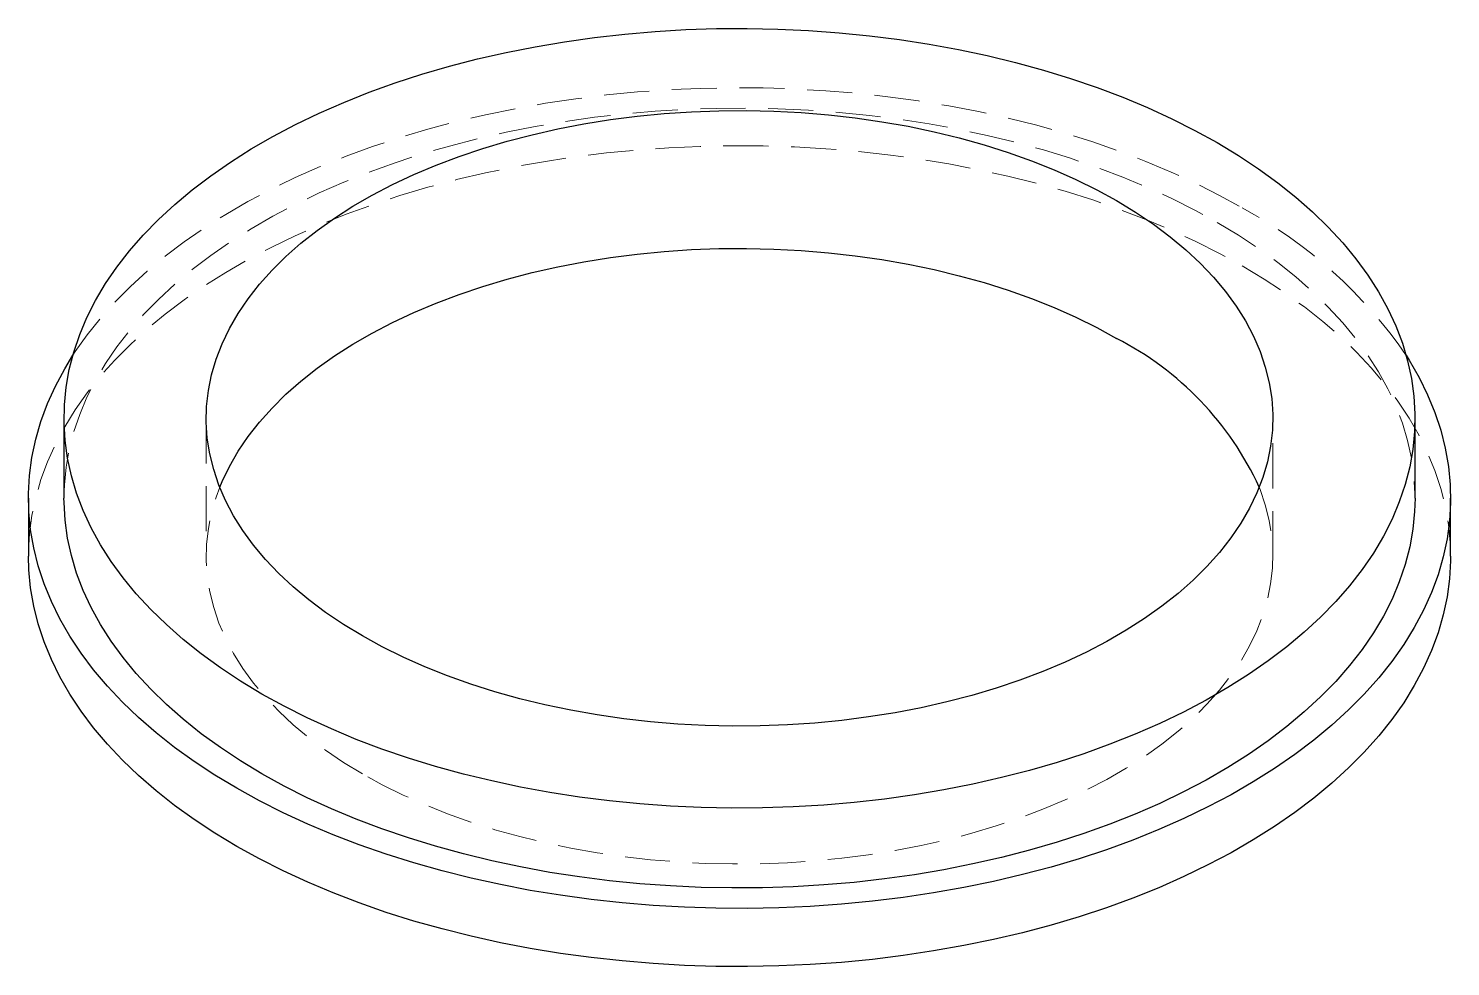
# Model space of a CAD drawing. Header units: millimetres. Extents: x 358 to 475, y 225 to 369.
# Drawn here: x 434.75 to 474.75, y 335.4 to 361.79 of the extents above.
import ezdxf

# ---------------------------------------------------------------- set-up
doc = ezdxf.new("R2010")
doc.units = ezdxf.units.MM
doc.linetypes.add('HIDDEN', pattern=[1.905, 1.27, -0.635])

msp = doc.modelspace()

# ---------------------------------------------------------------- linework, layer by layer
at = {"color": 7, "linetype": 'Continuous', "lineweight": 25}
for p, q in [((435.755, 350.819), (435.755, 348.574)), ((473.755, 348.574), (473.755, 350.819)), ((434.755, 348.574), (434.755, 346.941)), ((474.755, 346.941), (474.755, 348.574))]:
    msp.add_line(p, q, dxfattribs=at)
at = {"color": 7, "linetype": 'HIDDEN', "lineweight": 18}
for p, q in [((439.755, 350.819), (439.755, 346.941)), ((469.755, 346.941), (469.755, 350.819))]:
    msp.add_line(p, q, dxfattribs=at)
at = {"color": 7, "linetype": 'Continuous', "lineweight": 25, "flags": 128}
for points in [[(441.32, 343.063), (440.722, 343.424), (440.154, 343.801), (439.616, 344.192), (439.109, 344.596), (438.634, 345.014), (438.193, 345.444), (437.787, 345.884), (437.415, 346.335), (437.08, 346.795), (436.781, 347.264), (436.519, 347.74), (436.295, 348.222), (436.11, 348.71), (435.963, 349.202), (435.855, 349.698), (435.786, 350.195), (435.756, 350.694), (435.766, 351.194), (435.815, 351.692), (435.904, 352.189), (436.031, 352.683), (436.198, 353.173), (436.402, 353.658), (436.645, 354.137), (436.926, 354.61), (437.243, 355.074), (437.597, 355.53), (437.986, 355.976), (438.41, 356.411), (438.868, 356.835), (439.358, 357.246), (439.881, 357.644), (440.434, 358.028), (441.018, 358.397), (441.629, 358.75), (442.268, 359.086), (442.933, 359.406), (443.622, 359.708), (444.334, 359.991), (445.068, 360.255), (445.822, 360.5), (446.595, 360.725), (447.384, 360.929), (448.189, 361.112), (449.007, 361.274), (449.837, 361.414), (450.678, 361.532), (451.527, 361.628), (452.382, 361.702), (453.243, 361.753), (454.106, 361.781), (454.971, 361.787), (455.836, 361.77), (456.698, 361.73), (457.556, 361.668), (458.409, 361.583), (459.254, 361.476), (460.089, 361.347), (460.914, 361.196), (461.725, 361.023), (462.522, 360.829), (463.304, 360.615), (464.067, 360.38), (464.811, 360.125), (465.535, 359.852), (466.235, 359.559), (466.913, 359.248), (467.565, 358.92), (468.19, 358.575)], [(444.148, 344.696), (443.616, 345.02), (443.114, 345.358), (442.642, 345.711), (442.203, 346.078), (441.797, 346.457), (441.425, 346.848), (441.089, 347.25), (440.789, 347.661), (440.525, 348.08), (440.3, 348.506), (440.113, 348.939), (439.965, 349.377), (439.856, 349.818), (439.786, 350.262), (439.756, 350.708), (439.766, 351.154), (439.816, 351.599), (439.905, 352.042), (440.034, 352.481), (440.202, 352.917), (440.408, 353.346), (440.652, 353.769), (440.934, 354.184), (441.252, 354.591), (441.607, 354.987), (441.996, 355.372), (442.419, 355.745), (442.874, 356.105), (443.361, 356.452), (443.879, 356.783), (444.425, 357.098), (444.999, 357.397), (445.598, 357.678), (446.222, 357.941), (446.868, 358.185), (447.535, 358.41), (448.222, 358.614), (448.926, 358.798), (449.645, 358.961), (450.378, 359.102), (451.122, 359.221), (451.876, 359.318), (452.638, 359.392), (453.405, 359.443), (454.176, 359.472), (454.948, 359.478), (455.72, 359.461), (456.489, 359.421), (457.254, 359.358), (458.012, 359.272), (458.762, 359.164), (459.5, 359.034), (460.227, 358.882), (460.938, 358.709), (461.634, 358.514), (462.311, 358.3), (462.968, 358.065), (463.603, 357.812), (464.215, 357.539), (464.802, 357.249), (465.362, 356.942)], [(468.19, 358.575), (468.788, 358.214), (469.356, 357.838), (469.894, 357.447), (470.401, 357.042), (470.876, 356.625), (471.317, 356.195), (471.723, 355.754), (472.095, 355.303), (472.43, 354.843), (472.729, 354.375), (472.991, 353.899), (473.215, 353.416), (473.4, 352.929), (473.547, 352.436), (473.655, 351.941), (473.724, 351.443), (473.754, 350.944), (473.744, 350.445), (473.695, 349.946), (473.606, 349.45), (473.479, 348.956), (473.312, 348.466), (473.108, 347.98), (472.865, 347.501), (472.584, 347.029), (472.267, 346.564), (471.913, 346.109), (471.524, 345.663), (471.1, 345.227), (470.642, 344.804), (470.152, 344.392), (469.629, 343.995), (469.076, 343.611), (468.492, 343.242), (467.881, 342.889), (467.242, 342.552), (466.577, 342.233), (465.888, 341.931), (465.176, 341.648), (464.442, 341.383), (463.688, 341.139), (462.915, 340.914), (462.126, 340.71), (461.321, 340.527), (460.503, 340.365), (459.673, 340.225), (458.832, 340.106), (457.983, 340.01), (457.128, 339.937), (456.267, 339.886), (455.404, 339.857), (454.539, 339.852), (453.674, 339.869), (452.812, 339.908), (451.954, 339.971), (451.101, 340.056), (450.256, 340.163), (449.421, 340.292), (448.596, 340.443), (447.785, 340.616), (446.988, 340.809), (446.206, 341.024), (445.443, 341.259), (444.699, 341.513), (443.975, 341.787), (443.275, 342.08), (442.597, 342.39), (441.945, 342.718), (441.32, 343.063)], [(465.362, 356.942), (465.894, 356.619), (466.396, 356.28), (466.868, 355.927), (467.307, 355.56), (467.713, 355.181), (468.085, 354.79), (468.421, 354.389), (468.721, 353.978), (468.985, 353.559), (469.21, 353.132), (469.397, 352.7), (469.545, 352.262), (469.654, 351.82), (469.724, 351.376), (469.754, 350.931), (469.744, 350.485), (469.694, 350.04), (469.605, 349.597), (469.476, 349.157), (469.308, 348.722), (469.102, 348.292), (468.858, 347.869), (468.576, 347.454), (468.258, 347.048), (467.903, 346.652), (467.514, 346.266), (467.091, 345.893), (466.636, 345.533), (466.149, 345.187), (465.631, 344.856), (465.085, 344.541), (464.511, 344.242), (463.912, 343.961), (463.288, 343.698), (462.642, 343.454), (461.975, 343.229), (461.288, 343.024), (460.584, 342.841), (459.865, 342.678), (459.132, 342.537), (458.388, 342.418), (457.634, 342.321), (456.872, 342.247), (456.105, 342.195), (455.334, 342.166), (454.562, 342.161), (453.79, 342.178), (453.021, 342.218), (452.256, 342.281), (451.498, 342.367), (450.748, 342.475), (450.01, 342.605), (449.283, 342.757), (448.572, 342.93), (447.876, 343.124), (447.199, 343.339), (446.542, 343.573), (445.907, 343.827), (445.295, 344.099), (444.708, 344.389), (444.148, 344.696)], [(440.136, 348.88), (440.202, 349.038), (440.408, 349.468), (440.652, 349.891), (440.934, 350.306), (441.252, 350.712), (441.607, 351.108), (441.996, 351.494), (442.419, 351.867), (442.874, 352.227), (443.361, 352.573), (443.879, 352.904), (444.425, 353.219), (444.999, 353.518), (445.598, 353.799), (446.222, 354.062), (446.868, 354.306), (447.535, 354.531), (448.222, 354.736), (448.926, 354.919), (449.645, 355.082), (450.378, 355.223), (451.122, 355.342), (451.876, 355.439), (452.638, 355.513), (453.405, 355.565), (454.176, 355.594), (454.948, 355.599), (455.72, 355.582), (456.489, 355.542), (457.254, 355.479), (458.012, 355.393), (458.762, 355.285), (459.5, 355.155), (460.227, 355.003), (460.938, 354.83), (461.634, 354.636), (462.311, 354.421), (462.968, 354.187), (463.603, 353.933), (464.215, 353.661), (464.802, 353.371), (465.362, 353.064)], [(440.613, 340.41), (440.001, 340.779), (439.418, 341.163), (438.866, 341.562), (438.344, 341.975), (437.854, 342.4), (437.398, 342.838), (436.975, 343.287), (436.588, 343.746), (436.235, 344.214), (435.919, 344.692), (435.64, 345.176), (435.399, 345.668), (435.195, 346.165), (435.03, 346.667), (434.903, 347.172), (434.815, 347.681), (434.766, 348.191), (434.756, 348.702), (434.786, 349.212), (434.854, 349.721), (434.961, 350.228), (435.108, 350.732), (435.292, 351.232), (435.515, 351.726), (435.775, 352.214), (436.004, 352.591)], [(473.506, 352.591), (473.591, 352.456), (473.87, 351.971), (474.111, 351.48), (474.315, 350.983), (474.48, 350.481), (474.607, 349.975), (474.695, 349.467), (474.744, 348.957), (474.754, 348.446), (474.724, 347.936), (474.656, 347.426), (474.549, 346.919), (474.402, 346.415), (474.218, 345.916), (473.995, 345.421), (473.735, 344.933), (473.437, 344.452), (473.103, 343.979), (472.733, 343.515), (472.328, 343.061), (471.888, 342.618), (471.415, 342.186), (470.909, 341.767), (470.372, 341.361), (469.804, 340.969), (469.207, 340.592), (468.581, 340.231), (467.928, 339.886), (467.249, 339.558), (466.546, 339.248), (465.82, 338.956), (465.073, 338.683), (464.305, 338.429), (463.518, 338.195), (462.714, 337.982), (461.895, 337.789), (461.061, 337.617), (460.216, 337.467), (459.359, 337.338), (458.494, 337.232), (457.621, 337.147), (456.743, 337.085), (455.861, 337.046), (454.976, 337.029), (454.091, 337.034), (453.208, 337.063), (452.327, 337.113), (451.452, 337.187), (450.582, 337.282), (449.721, 337.4), (448.87, 337.539), (448.03, 337.7), (447.204, 337.883), (446.392, 338.086), (445.596, 338.31), (444.819, 338.554), (444.061, 338.817), (443.324, 339.1), (442.609, 339.401), (441.918, 339.72), (441.252, 340.057), (440.613, 340.41)], [(441.32, 340.818), (440.722, 341.179), (440.154, 341.555), (439.616, 341.946), (439.109, 342.351), (438.634, 342.768), (438.193, 343.198), (437.787, 343.639), (437.415, 344.09), (437.08, 344.55), (436.781, 345.019), (436.519, 345.495), (436.295, 345.977), (436.11, 346.465), (435.963, 346.957), (435.855, 347.452), (435.786, 347.95), (435.756, 348.449), (435.755, 348.574)], [(473.755, 348.574), (473.744, 348.199), (473.695, 347.701), (473.606, 347.204), (473.479, 346.71), (473.312, 346.22), (473.108, 345.735), (472.865, 345.256), (472.584, 344.783), (472.267, 344.319), (471.913, 343.863), (471.524, 343.417), (471.1, 342.982), (470.642, 342.558), (470.152, 342.147), (469.629, 341.749), (469.076, 341.365), (468.492, 340.996), (467.881, 340.643), (467.242, 340.307), (466.577, 339.987), (465.888, 339.685), (465.176, 339.402), (464.442, 339.138), (463.688, 338.893), (462.915, 338.668), (462.126, 338.464), (461.321, 338.281), (460.503, 338.119), (459.673, 337.979), (458.832, 337.861), (457.983, 337.765), (457.128, 337.691), (456.267, 337.64), (455.404, 337.612), (454.539, 337.606), (453.674, 337.623), (452.812, 337.663), (451.954, 337.725), (451.101, 337.81), (450.256, 337.917), (449.421, 338.046), (448.596, 338.198), (447.785, 338.37), (446.988, 338.564), (446.206, 338.778), (445.443, 339.013), (444.699, 339.268), (443.975, 339.541), (443.275, 339.834), (442.597, 340.145), (441.945, 340.473), (441.32, 340.818)], [(440.613, 338.777), (440.001, 339.146), (439.418, 339.53), (438.866, 339.929), (438.344, 340.342), (437.854, 340.767), (437.398, 341.205), (436.975, 341.654), (436.588, 342.113), (436.235, 342.581), (435.919, 343.059), (435.64, 343.543), (435.399, 344.035), (435.195, 344.532), (435.03, 345.034), (434.903, 345.539), (434.815, 346.048), (434.766, 346.558), (434.755, 346.941)], [(474.755, 346.941), (474.754, 346.813), (474.724, 346.302), (474.656, 345.793), (474.549, 345.286), (474.402, 344.782), (474.218, 344.283), (473.995, 343.788), (473.735, 343.3), (473.437, 342.819), (473.103, 342.346), (472.733, 341.882), (472.328, 341.428), (471.888, 340.984), (471.415, 340.553), (470.909, 340.134), (470.372, 339.728), (469.804, 339.336), (469.207, 338.959), (468.581, 338.598), (467.928, 338.253), (467.249, 337.925), (466.546, 337.615), (465.82, 337.323), (465.073, 337.05), (464.305, 336.796), (463.518, 336.562), (462.714, 336.349), (461.895, 336.156), (461.061, 335.984), (460.216, 335.834), (459.359, 335.705), (458.494, 335.599), (457.621, 335.514), (456.743, 335.452), (455.861, 335.413), (454.976, 335.396), (454.091, 335.401), (453.208, 335.43), (452.327, 335.48), (451.452, 335.554), (450.582, 335.649), (449.721, 335.767), (448.87, 335.906), (448.03, 336.067), (447.204, 336.25), (446.392, 336.453), (445.596, 336.677), (444.819, 336.921), (444.061, 337.184), (443.324, 337.467), (442.609, 337.768), (441.918, 338.087), (441.252, 338.424), (440.613, 338.777)]]:
    msp.add_lwpolyline(points, dxfattribs=at)
at = {"color": 7, "linetype": 'HIDDEN', "lineweight": 18, "flags": 128}
for points in [[(436.004, 352.591), (436.073, 352.696), (436.407, 353.169), (436.777, 353.633), (437.182, 354.087), (437.622, 354.53), (438.095, 354.962), (438.601, 355.381), (439.138, 355.787), (439.706, 356.178), (440.303, 356.555), (440.929, 356.916), (441.582, 357.261), (442.261, 357.589), (442.964, 357.899), (443.69, 358.191), (444.437, 358.465), (445.205, 358.718), (445.992, 358.952), (446.796, 359.166), (447.615, 359.359), (448.449, 359.531), (449.294, 359.681), (450.151, 359.809), (451.016, 359.916), (451.889, 360), (452.767, 360.062), (453.649, 360.102), (454.534, 360.119), (455.419, 360.113), (456.302, 360.085), (457.183, 360.034), (458.058, 359.961), (458.928, 359.865), (459.789, 359.748), (460.64, 359.608), (461.48, 359.447), (462.306, 359.265), (463.118, 359.062), (463.914, 358.838), (464.691, 358.594), (465.449, 358.33), (466.186, 358.048), (466.901, 357.747), (467.592, 357.427), (468.258, 357.091), (468.897, 356.738)], [(435.755, 348.574), (435.766, 348.948), (435.815, 349.447), (435.904, 349.944), (436.031, 350.437), (436.198, 350.927), (436.402, 351.413), (436.645, 351.892), (436.926, 352.364), (437.243, 352.829), (437.597, 353.285), (437.986, 353.731), (438.41, 354.166), (438.868, 354.589), (439.358, 355.001), (439.881, 355.399), (440.434, 355.782), (441.018, 356.151), (441.629, 356.504), (442.268, 356.841), (442.933, 357.16), (443.622, 357.462), (444.334, 357.745), (445.068, 358.01), (445.822, 358.254), (446.595, 358.479), (447.384, 358.683), (448.189, 358.866), (449.007, 359.028), (449.837, 359.169), (450.678, 359.287), (451.527, 359.383), (452.382, 359.456), (453.243, 359.507), (454.106, 359.536), (454.971, 359.542), (455.836, 359.525), (456.698, 359.485), (457.556, 359.422), (458.409, 359.338), (459.254, 359.23), (460.089, 359.101), (460.914, 358.95), (461.725, 358.778), (462.522, 358.584), (463.304, 358.369), (464.067, 358.135), (464.811, 357.88), (465.535, 357.606), (466.235, 357.314), (466.913, 357.003), (467.565, 356.675), (468.19, 356.33)], [(434.755, 346.941), (434.756, 347.068), (434.786, 347.579), (434.854, 348.088), (434.961, 348.595), (435.108, 349.099), (435.292, 349.599), (435.515, 350.093), (435.775, 350.581), (436.073, 351.062), (436.407, 351.535), (436.777, 351.999), (437.182, 352.454), (437.622, 352.897), (438.095, 353.329), (438.601, 353.748), (439.138, 354.154), (439.706, 354.545), (440.303, 354.922), (440.929, 355.283), (441.582, 355.628), (442.261, 355.956), (442.964, 356.266), (443.69, 356.558), (444.437, 356.832), (445.205, 357.085), (445.992, 357.319), (446.796, 357.533), (447.615, 357.726), (448.449, 357.897), (449.294, 358.048), (450.151, 358.176), (451.016, 358.283), (451.889, 358.367), (452.767, 358.429), (453.649, 358.469), (454.534, 358.486), (455.419, 358.48), (456.302, 358.452), (457.183, 358.401), (458.058, 358.328), (458.928, 358.232), (459.789, 358.115), (460.64, 357.975), (461.48, 357.814), (462.306, 357.632), (463.118, 357.429), (463.914, 357.205), (464.691, 356.961), (465.449, 356.697), (466.186, 356.415), (466.901, 356.114), (467.592, 355.794), (468.258, 355.458), (468.897, 355.105)], [(468.19, 356.33), (468.788, 355.969), (469.356, 355.592), (469.894, 355.201), (470.401, 354.797), (470.876, 354.379), (471.317, 353.95), (471.723, 353.509), (472.095, 353.058), (472.43, 352.598), (472.729, 352.129), (472.991, 351.653), (473.215, 351.171), (473.4, 350.683), (473.547, 350.191), (473.655, 349.695), (473.724, 349.198), (473.754, 348.699), (473.755, 348.574)], [(468.897, 355.105), (469.509, 354.736), (470.092, 354.351), (470.644, 353.952), (471.166, 353.54), (471.656, 353.114), (472.112, 352.677), (472.535, 352.228), (472.922, 351.769), (473.275, 351.3), (473.591, 350.823), (473.87, 350.338), (474.111, 349.847), (474.315, 349.35), (474.48, 348.848), (474.607, 348.342), (474.695, 347.834), (474.744, 347.324), (474.755, 346.941)], [(444.148, 340.818), (443.616, 341.141), (443.114, 341.48), (442.642, 341.833), (442.203, 342.2), (441.797, 342.579), (441.425, 342.97), (441.089, 343.371), (440.789, 343.782), (440.525, 344.201), (440.3, 344.628), (440.113, 345.06), (439.965, 345.498), (439.856, 345.94), (439.786, 346.384), (439.756, 346.829), (439.766, 347.275), (439.816, 347.72), (439.905, 348.163), (440.034, 348.603), (440.136, 348.88)], [(469.374, 348.88), (469.397, 348.821), (469.545, 348.383), (469.654, 347.942), (469.724, 347.498), (469.754, 347.052), (469.744, 346.606), (469.694, 346.161), (469.605, 345.718), (469.476, 345.279), (469.308, 344.843), (469.102, 344.414), (468.858, 343.991), (468.576, 343.576), (468.258, 343.169), (467.903, 342.773), (467.514, 342.388), (467.091, 342.015), (466.636, 341.655), (466.149, 341.308), (465.631, 340.977), (465.085, 340.662), (464.511, 340.363), (463.912, 340.082), (463.288, 339.819), (462.642, 339.575), (461.975, 339.35), (461.288, 339.146), (460.584, 338.962), (459.865, 338.799), (459.132, 338.658), (458.388, 338.539), (457.634, 338.442), (456.872, 338.368), (456.105, 338.317), (455.334, 338.288), (454.562, 338.282), (453.79, 338.299), (453.021, 338.339), (452.256, 338.402), (451.498, 338.488), (450.748, 338.596), (450.01, 338.726), (449.283, 338.878), (448.572, 339.051), (447.876, 339.246), (447.199, 339.46), (446.542, 339.695), (445.907, 339.948), (445.295, 340.221), (444.708, 340.511), (444.148, 340.818)]]:
    msp.add_lwpolyline(points, dxfattribs=at)
at = {"color": 7, "linetype": 'HIDDEN', "lineweight": 18}
msp.add_arc((462.595, 345.101), 13.234, 34.4681, 61.5623, dxfattribs=at)
at = {"color": 7, "linetype": 'Continuous', "lineweight": 25}
msp.add_arc((461.37, 345.22), 8.801, 24.5748, 63.0295, dxfattribs=at)

doc.saveas('drawing.dxf')
